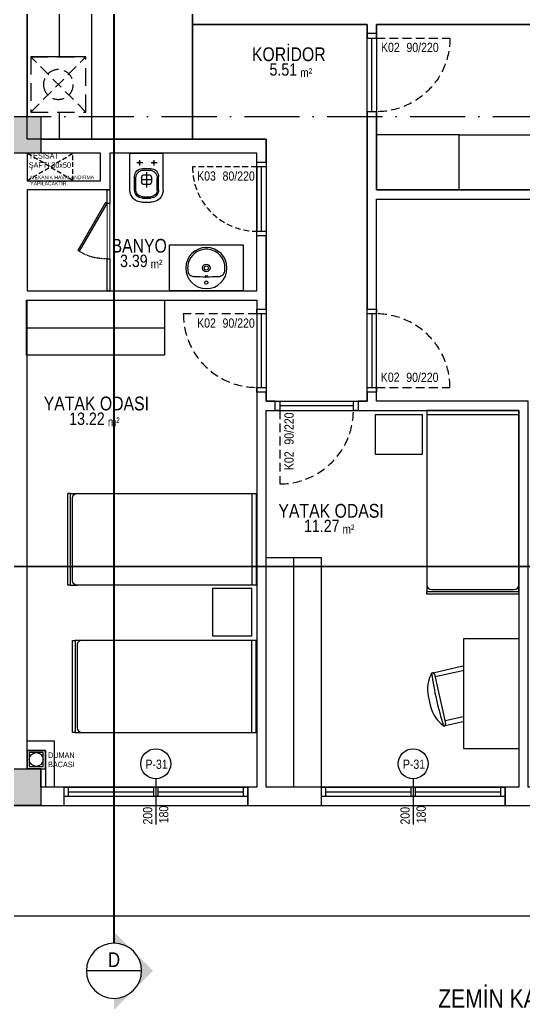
# Model space of a CAD drawing. Header units: millimetres. Extents: x 82776 to 137242, y 11666 to 27998.
# Drawn here: x 97621 to 98170, y 12897 to 13978 of the extents above; entities that cross this region are included whole.
import ezdxf
from ezdxf.enums import TextEntityAlignment as Align

# ---------------------------------------------------------------- set-up
doc = ezdxf.new("R2010")
doc.units = ezdxf.units.MM
for name, pattern in [('( Hidden )', [0.375, 0.25, -0.125]), ('ACAD_ISO10W100', [18, 12, -3, 0, -3]), ('DASHED', [15, 10, -5]), ('GC5102G0200$0$HIDDEN', [9.525, 6.35, -3.175]), ('HIDDEN', [9.525, 6.35, -3.175])]:
    doc.linetypes.add(name, pattern=pattern)
doc.layers.add('0_IFC_Area', color=100, linetype='Continuous', plot=False)
for name, color, linetype in [('0_IFC_Dimension_Exterior_50', 253, 'Continuous'), ('0_IFC_Door_Text', 11, 'Continuous'), ('0_IFC_Elevation_5', 252, 'Continuous'), ('0_IFC_Grid', 14, 'ACAD_ISO10W100'), ('0_IFC_Hatch_Structure', 251, 'Continuous'), ('0_IFC_Notation_Section_50', 10, 'Continuous'), ('0_IFC_Room_Text(No)_50', 12, 'Continuous'), ('0_IFC_Text_Explanation_100', 231, 'Continuous'), ('0_IFC_Text_Explanation_50', 231, 'Continuous'), ('0_IFC_Window_Text', 60, 'Continuous'), ('1_IFC_Concrete_Section', 50, 'Continuous'), ('1_IFC_Door', 83, 'Continuous'), ('2_IFC_Wall', 130, 'Continuous'), ('3_IFC_Window', 136, 'Continuous'), ('5_IFC_Mechanical_Shaft', 132, 'Continuous'), ('6_IFC_Furniture', 35, 'Continuous'), ('6_IFC_Furniture_WC', 64, 'Continuous'), ('6_IFC_Furniture_Wetspace', 64, 'Continuous')]:
    doc.layers.add(name, color=color, linetype=linetype)
doc.styles.add('ARIAL-NARROW', font='ARIALN.TTF')
doc.styles.add('IFC_TEXT', font='ARIALN.TTF')
doc.styles.add('IFC_TEXT_DIM', font='romans.shx', dxfattribs={"width": 0.7})
doc.dimstyles.new('IFC_Dim50', dxfattribs={"dimtxt": 10, "dimasz": 10, "dimexe": 0.00125, "dimexo": 0.000625, "dimgap": 5, "dimtad": 1, "dimdec": 4, "dimrnd": 0.5, "dimzin": 9, "dimtxsty": 'IFC_TEXT_DIM', "dimblk": 'OBLIQUE', "dimcen": -2.5, "dimclrd": 256, "dimclre": 256, "dimclrt": 256, "dimazin": 0, "dimtfac": 1, "dimtdec": 4, "dimtix": 1, "dimtmove": 1, "dimatfit": 3, "dimfxl": 5, "dimfxlon": 1, "dimtfillclr": 256, "dimlwd": -1, "dimlwe": 5, "dimarcsym": 0})

# ---------------------------------------------------------------- blocks, each defined once
blk = doc.blocks.new('E-F_STR')
at = {"layer": '0_IFC_Hatch_Structure', "transparency": 33554687}
h = blk.add_hatch(dxfattribs=at)
h.set_pattern_fill('ANSI33', color=256, angle=90)
h.set_pattern_definition([(135, (-98472.608, -14205.3425), (-4.49012806, -4.49012806), []), (135, (-98472.608, -14200.8524), (-4.49012806, -4.49012806), [3.175, -1.5875])])
h.paths.add_polyline_path([(1770, 0), (1730, 0), (1730, 60), (1770, 60)])
h.paths.add_polyline_path([(915, 40), (915, 0), (855, 0), (855, 40)])
h.paths.add_polyline_path([(0, 0), (40, 0), (40, 60), (0, 60)])
h.paths.add_polyline_path([(0, 690), (40, 690), (40, 750), (0, 750)])
h.paths.add_polyline_path([(0, 1170), (40, 1170), (40, 1230), (0, 1230)])
h.paths.add_polyline_path([(855, 1190), (855, 1230), (915, 1230), (915, 1190)])
h.paths.add_polyline_path([(915, 750), (915, 710), (855, 710), (855, 750)])
h.paths.add_polyline_path([(1770, 690), (1730, 690), (1730, 750), (1770, 750)])
h.paths.add_polyline_path([(1770, 1170), (1730, 1170), (1730, 1230), (1770, 1230)])
at = {"layer": '1_IFC_Concrete_Section'}
for points in [[(915, 750), (915, 710), (855, 710), (855, 750)], [(915, 40), (915, 0), (855, 0), (855, 40)]]:
    blk.add_lwpolyline(points, close=True, dxfattribs=at)
blk = doc.blocks.new('DUMAN BACASI')
at = {"layer": '0_IFC_Elevation_5'}
blk.add_lwpolyline([(-17.5, -2), (-17.5, -17), (-2.5, -17), (-2.5, -2)], close=True, dxfattribs=at)
blk.add_circle((-10, -9.5), 7.5, dxfattribs=at)
at = {"layer": '2_IFC_Wall'}
blk.add_lwpolyline([(-20, -19.5), (0, -19.5), (0, 0.5), (-20, 0.5)], close=True, dxfattribs=at)
blk = doc.blocks.new('E-F_ZK_SAFT')
at = {"layer": '5_IFC_Mechanical_Shaft', "linetype": '( Hidden )', "ltscale": 20, "transparency": 33554687}
blk.add_lwpolyline([(900, -550), (950, -550), (950, -520), (900, -520)], close=True, dxfattribs=at)
for points in [[(900, -550), (950, -520)], [(950, -550), (900, -520)]]:
    blk.add_lwpolyline(points, dxfattribs=at)
at = {"rotation": 179.9999999999864}
blk.add_blockref('DUMAN BACASI', (900, -1189.5), dxfattribs=at)
at = {"layer": '0_IFC_Text_Explanation_50', "insert": (901.9, -520), "char_height": 6, "attachment_point": 1, "rotation": 359.9797, "style": 'IFC_TEXT'}
blk.add_mtext_dynamic_manual_height_columns('\\pxql;TESİSAT \\PŞAFTI 30x50', width=93.331, gutter_width=12.5, heights=[0], dxfattribs=at)
at = {"layer": '0_IFC_Text_Explanation_50', "attachment_point": 1, "style": 'IFC_TEXT'}
for s, width, gutter_width, insert, char_height in [('MEKANİK HAVALANDIRMA\\PYAPILACAKTIR. ', 86.936, 13206.3, (903.5, -544.4), 4), ('\\pxql;DUMAN\\PBACASI', 93.331, 12.5, (922.9, -1172.3), 6)]:
    blk.add_mtext_dynamic_manual_height_columns(s, width=width, gutter_width=gutter_width, heights=[0], dxfattribs=dict(at, insert=insert, char_height=char_height))
blk = doc.blocks.new('*U478')
at = {"layer": '0_IFC_Room_Text(No)_50'}
h = blk.add_hatch(color=256, dxfattribs=at)
h.paths.add_polyline_path([(-1061, 0), (-530, -530, -0.414214), (-530, 530)])
h.paths.add_polyline_path([(-530, 530, -0.198912), (0, 750), (0, 1061)])
h.paths.add_polyline_path([(-530, -530), (0, -1061), (0, -750, -0.198912)])
at = {"layer": '0_IFC_Room_Text(No)_50', "linetype": 'Continuous'}
blk.add_line((-750, 0), (750, 0), dxfattribs=at)
blk.add_circle((0, 0), 750, dxfattribs=at)
at = {"layer": '0_IFC_Room_Text(No)_50', "style": 'IFC_TEXT'}
blk.add_attdef('NO', text='', height=400, dxfattribs=at).set_placement((0, 100), align=Align.CENTER)
for p in [(0, -100), (0, -374)]:
    blk.add_attdef('SHEET', text='', height=200, dxfattribs=at).set_placement(p, align=Align.TOP_CENTER)
blk = doc.blocks.new('E-F_KESIT YERLERI')
at = {"layer": '0_IFC_Notation_Section_50', "linetype": 'DASHED', "ltscale": 3, "const_width": 2}
for points in [[(-121.7, -189.3), (-121.7, 1340.7)], [(-1266.4, 220.7), (803.6, 220.7)]]:
    blk.add_lwpolyline(points, dxfattribs=at)
ref = blk.add_blockref('*U478', (-121.7, -219.3), dxfattribs=dict(xscale=-0.0400000000259542, yscale=0.0400000000259542, zscale=0.0400000000259542))
ref.add_attrib('NO', 'D', dxfattribs={"layer": '0_IFC_Room_Text(No)_50', "height": 16, "style": 'IFC_TEXT'}).set_placement((-121.7, -215.3), align=Align.CENTER)
blk = doc.blocks.new('*U367')
blk.add_wipeout([(0, 100.1), (0, -9.9), (90, -9.9), (90, 100.1)]).dxf.layer = '6_IFC_Furniture_WC'
at = {"layer": '6_IFC_Furniture_WC', "color": 252, "lineweight": 0, "true_color": 0x939598}
blk.add_lwpolyline([(90, -9.9), (0, -9.9), (0, 100.1), (90, 100.1)], close=True, dxfattribs=at)
at = {"layer": '6_IFC_Furniture_WC'}
for points in [[(90, 65), (90, 100.1), (87, 100.1), (87, 65)], [(85.3, 4), (55.3, 56), (57, 57), (87, 5)], [(90, -9.9), (90, 5), (87, 5), (87, -9.9)]]:
    blk.add_lwpolyline(points, close=True, dxfattribs=at)
at = {"layer": '6_IFC_Furniture_WC', "color": 252, "lineweight": 0, "true_color": 0x939598}
blk.add_lwpolyline([(87, 65), (87, 5)], dxfattribs=at)
at = {"layer": '6_IFC_Furniture_WC', "linetype": '( Hidden )', "ltscale": 5}
blk.add_arc((84.6, 14), 51.1, 87.3085, 122.6915, dxfattribs=at)
blk = doc.blocks.new('*U1504')
at = {"layer": '0_IFC_Hatch_Structure'}
blk.add_lwpolyline([(0, 0), (-90, 0)], dxfattribs=at)
at = {"layer": '1_IFC_Door', "linetype": 'GC5102G0200$0$HIDDEN', "ltscale": 1.5}
blk.add_lwpolyline([(-5, 0), (-5, 80)], dxfattribs=at)
at = {"layer": '1_IFC_Door'}
for points in [[(-85, 0), (-85, -10), (-90, -10), (-90, 0), (-85, 0)], [(-85, -5), (-5, -5), (-5, 0), (-85, 0)]]:
    blk.add_lwpolyline(points, dxfattribs=at)
blk.add_lwpolyline([(-5, -10), (-5, 0), (0, 0), (0, -10)], close=True, dxfattribs=at)
at = {"layer": '1_IFC_Door', "linetype": 'GC5102G0200$0$HIDDEN', "ltscale": 1.5}
blk.add_arc((-5, 0), 80, 90, 180, dxfattribs=at)
blk = doc.blocks.new('*U377')
blk.add_wipeout([(60, 0), (0, 0), (0, 330), (60, 330), (60, 60), (60, 60)]).dxf.layer = '6_IFC_Furniture_Wetspace'
at = {"layer": '6_IFC_Furniture_Wetspace', "transparency": 33554687}
blk.add_lwpolyline([(60, 60), (60, 60), (60, 0), (0, 0), (0, 330), (60, 330)], close=True, dxfattribs=at)
blk = doc.blocks.new('*U368')
blk.add_wipeout([(0, 5), (245, 5), (245, -65), (0, -65)]).dxf.layer = '6_IFC_Furniture'
at = {"layer": '6_IFC_Furniture', "transparency": 33554687}
blk.add_lwpolyline([(245, 5), (245, -65), (0, -65), (0, 5)], close=True, dxfattribs=at)
blk.add_lwpolyline([(0, -30), (245, -30)], dxfattribs=at)
blk = doc.blocks.new('*U369')
blk.add_wipeout([(0, 0), (250, 0), (250, -60), (0, -60)]).dxf.layer = '6_IFC_Furniture'
at = {"layer": '6_IFC_Furniture', "transparency": 33554687}
blk.add_lwpolyline([(250, 0), (250, -60), (0, -60), (0, 0)], close=True, dxfattribs=at)
blk.add_lwpolyline([(0, -30), (250, -30)], dxfattribs=at)
blk = doc.blocks.new('*U109')
blk.add_wipeout([(-55, -47.5), (-55, -5), (-106.5, -5), (-106.5, -47.5)]).dxf.layer = '6_IFC_Furniture'
blk.add_wipeout([(-50, 0), (50, 0), (50, -200), (-50, -200), (-50, -45), (-50, -5)]).dxf.layer = '6_IFC_Furniture'
at = {"layer": '6_IFC_Furniture'}
for p, q in [((50, -5), (-50, -5)), ((-45, -195), (45, -195))]:
    blk.add_line(p, q, dxfattribs=at)
blk.add_lwpolyline([(50, -197), (50, -190), (50, 0), (-50, 0), (-50, -190), (-50, -197)], dxfattribs=at)
for points in [[(-55, -47.5), (-55, -5), (-106.5, -5), (-106.5, -47.5)], [(-50, -197), (50, -197), (50, -200), (-50, -200)]]:
    blk.add_lwpolyline(points, close=True, dxfattribs=at)
for centre, start, end in [((-45, -190), 180, 270), ((45, -190), 270, 0)]:
    blk.add_arc(centre, 5, start, end, dxfattribs=at)
blk = doc.blocks.new('IFC_CAMASIR MAKINESI')
blk.add_wipeout([(30, 30), (30, -30), (-30, -30), (-30, 30)]).dxf.layer = '6_IFC_Furniture_Wetspace'
at = {"layer": '6_IFC_Furniture_WC', "linetype": 'HIDDEN', "ltscale": 3}
for p, q in [((-30, -30), (-30, 30)), ((-30, 30), (30, 30)), ((30, 30), (30, -30)), ((-30, -30), (30, -30))]:
    blk.add_line(p, q, dxfattribs=at)
at = {"layer": '6_IFC_Furniture_WC', "linetype": 'HIDDEN', "ltscale": 2}
for p, q in [((-30, 30), (30, -30)), ((30, 30), (-30, -30))]:
    blk.add_line(p, q, dxfattribs=at)
at = {"layer": '6_IFC_Furniture_WC'}
blk.add_line((30, -30), (-30, -30), dxfattribs=at)
at = {"layer": '6_IFC_Furniture_WC', "linetype": 'HIDDEN', "ltscale": 2}
blk.add_circle((0, 0), 16.2, dxfattribs=at)
blk = doc.blocks.new('IFC_KLOZET')
blk.add_wipeout([(-18, 0), (18, 0), (18, -40.4), (18, -40.4), (18, -41.3), (17.9, -41.8), (17.6, -43.5), (16.5, -46.3), (15.2, -48.4), (14.5, -49.2), (14.2, -49.5), (12.9, -50.6), (12.2, -51.2), (11.5, -51.6), (10, -52.3), (8.7, -52.8), (7.6, -53.1), (6.8, -53.2), (6.2, -53.3), (5.3, -53.3), (-5, -53.4), (-6.5, -53.3), (-7.8, -53), (-9.5, -52.5), (-10, -52.3), (-11, -51.9), (-12, -51.3), (-13.4, -50.2), (-13.7, -50), (-14.2, -49.5), (-15.1, -48.5), (-16, -47.2), (-17, -45), (-17.5, -43.7), (-17.8, -42.5), (-17.9, -41.3), (-18, -40.4)]).dxf.layer = '6_IFC_Furniture_WC'
at = {"layer": '6_IFC_Furniture_WC'}
for p, q in [((-18, -40.4), (-18, 0)), ((18, -40.4), (18, 0)), ((-5, -10.4), (-11.4, -10.4)), ((-7.8, -7.8), (-7.8, -13.5)), ((10.5, -10.4), (4.1, -10.4)), ((7.8, -7.8), (7.8, -13.5)), ((4.5, -16.9), (-4.5, -16.9)), ((3.3, -18.5), (-3.3, -18.5)), ((0, -20.9), (0, -37.3)), ((-13, -40.4), (-13, -25.4)), ((-11.6, -40.4), (-11.6, -26.8)), ((5.5, -28.9), (-6.1, -28.9)), ((-5.4, -26.5), (-5.4, -31.3)), ((2.4, -23.5), (-2.4, -23.5)), ((5.4, -26.5), (5.4, -31.3)), ((11.6, -40.4), (11.6, -26.8)), ((13, -40.4), (13, -25.4)), ((-2.4, -34.3), (2.4, -34.3)), ((5, -53.4), (-5, -53.4)), ((4.5, -47.5), (-4.5, -47.5)), ((4.5, -48.9), (-4.5, -48.9))]:
    blk.add_line(p, q, dxfattribs=at)
blk.add_lwpolyline([(18, 0), (-18, 0)], dxfattribs=at)
for centre in [(-7.8, -10.4), (7.8, -10.4)]:
    blk.add_circle(centre, 0.75, dxfattribs=at)
for centre, radius, start, end in [((-7.8, -10.4), 0.75, 90, 270), ((-7.8, -10.4), 0.75, 270, 90), ((7.8, -10.4), 0.75, 90, 270), ((7.8, -10.4), 0.75, 270, 90), ((-4.5, -25.4), 8.5, 90, 180), ((-3.3, -26.8), 8.3, 90, 180), ((3.3, -26.8), 8.3, 0, 90), ((4.5, -25.4), 8.5, 0, 90), ((-2.4, -26.5), 3, 90, 180), ((-2.4, -31.3), 3, 180, 270), ((2.4, -26.5), 3, 0, 90), ((2.4, -31.3), 3, 270, 0), ((-5, -40.4), 13, 180, 270), ((-4.5, -40.4), 8.5, 180, 270), ((-4.5, -40.4), 7.1, 180, 270), ((4.5, -40.4), 8.5, 270, 0), ((4.5, -40.4), 7.1, 270, 0), ((5, -40.4), 13, 270, 0)]:
    blk.add_arc(centre, radius, start, end, dxfattribs=at)
blk = doc.blocks.new('*U152')
at = {"layer": '1_IFC_Door'}
for points in [[(0, 75), (-10, 75), (-10, 80), (0, 80), (0, 75)], [(-5, 75), (-5, 5), (0, 5), (0, 75)]]:
    blk.add_lwpolyline(points, dxfattribs=at)
blk.add_lwpolyline([(-10, 5), (0, 5), (0, 0), (-10, 0)], close=True, dxfattribs=at)
at = {"layer": '1_IFC_Door', "linetype": 'GC5102G0200$0$HIDDEN'}
blk.add_lwpolyline([(0, 5), (70, 5)], dxfattribs=at)
blk.add_arc((0, 5), 70, 0, 90, dxfattribs=at)
blk = doc.blocks.new('IFC_BED_2')
blk.add_wipeout([(-50, 0), (50, 0), (50, -205), (-50, -205), (-50, -45), (-50, -5)]).dxf.layer = '6_IFC_Furniture'
at = {"layer": '6_IFC_Furniture'}
for p, q in [((-50, 0), (-50, -195)), ((50, 0), (-50, 0)), ((50, -195), (50, 0)), ((50, -5), (-50, -5)), ((-50, -202), (-50, -195)), ((-50, -202), (50, -202)), ((-50, -202), (-50, -205)), ((-50, -205), (50, -205)), ((-45, -200), (45, -200)), ((50, -202), (50, -195)), ((50, -202), (50, -205))]:
    blk.add_line(p, q, dxfattribs=at)
for centre, start, end in [((-45, -195), 180, 270), ((45, -195), 270, 0)]:
    blk.add_arc(centre, 5, start, end, dxfattribs=at)
blk = doc.blocks.new('*U112')
blk.add_wipeout([(0, 0), (150, 0), (150, -60), (0, -60)]).dxf.layer = '6_IFC_Furniture'
at = {"layer": '6_IFC_Furniture', "transparency": 33554687}
blk.add_lwpolyline([(150, 0), (150, -60), (0, -60), (0, 0)], close=True, dxfattribs=at)
blk.add_lwpolyline([(0, -30), (150, -30)], dxfattribs=at)
blk = doc.blocks.new('*U351')
blk.add_wipeout([(-40, 0), (-40, -50), (40, -50), (40, 0)]).dxf.layer = '6_IFC_Furniture_WC'
at = {"layer": '6_IFC_Furniture_WC'}
blk.add_lwpolyline([(-40, 0), (40, 0), (40, -50), (-40, -50)], close=True, dxfattribs=at)
blk.add_wipeout([(22.4, -24.9), (21.9, -29.3), (20.6, -33.5), (18.6, -37.4), (15.8, -40.8), (12.4, -43.6), (8.5, -45.6), (4.3, -46.9), (-0.1, -47.4), (-4.4, -46.9), (-8.6, -45.7), (-12.5, -43.6), (-15.9, -40.8), (-18.7, -37.4), (-20.8, -33.5), (-22, -29.3), (-22.5, -24.9), (-22, -20.6), (-20.8, -16.4), (-18.7, -12.5), (-15.9, -9.1), (-12.5, -6.3), (-8.6, -4.2), (-4.4, -3), (-0.1, -2.5), (4.3, -3), (8.5, -4.2), (12.4, -6.3), (15.8, -9.1), (18.6, -12.5), (20.6, -16.4), (21.9, -20.6)])
at = {"layer": '6_IFC_Furniture_WC', "transparency": 33554687}
for centre, radius in [((0, -9.1), 1.75), ((0, -25), 4.09), ((0, -25), 2.25)]:
    blk.add_circle(centre, radius, dxfattribs=at)
for centre, radius, start, end in [((-0.1, -24.9), 22.4, 270.1581, 269.7844), ((0, -25), 20.3, 169.739, 180.2052), ((-11.4, -22.6), 8.67, 154.5114, 172.0909), ((-14.2, -21.7), 5.74, 118.7614, 150.625), ((-13.5, -23.1), 7.33, 90.3663, 118.8117), ((2, -572.4), 556.9, 90.2048, 91.5951), ((-2, -572.4), 556.9, 88.4049, 89.7952), ((13.5, -23.1), 7.33, 61.1883, 89.6337), ((14.2, -21.7), 5.74, 29.375, 61.2386), ((11.4, -22.6), 8.67, 7.9091, 25.4886), ((0, -25), 20.3, 359.7948, 10.261), ((0.1, -25), 20.4, 180.1324, 197.4867), ((-0.1, -25.1), 20.2, 197.4163, 229.8264), ((0.1, -25.1), 20.2, 310.1736, 342.5837), ((-0.1, -25), 20.4, 342.5133, 359.8676), ((0, -25), 20.3, 229.7464, 252.6938), ((0, -25), 20.3, 287.3062, 310.2536), ((0, -25.1), 20.3, 252.6529, 269.9724), ((0, -25.1), 20.3, 270.0276, 287.3471)]:
    blk.add_arc(centre, radius, start, end, dxfattribs=at)
blk.add_ellipse((0, -16.4), major_axis=(-1.19, 0), ratio=0.133501, dxfattribs=at)
blk = doc.blocks.new('*U357')
blk.add_wipeout([(0, 0), (0, -60), (90, -60), (90, 0)]).dxf.layer = '6_IFC_Furniture_WC'
at = {"layer": '6_IFC_Furniture_WC'}
blk.add_lwpolyline([(0, 0), (90, 0), (90, -60), (0, -60)], close=True, dxfattribs=at)
blk = doc.blocks.new('IFC_SAND2')
blk.add_wipeout([(-19, 0), (19, 0), (22.5, -0.8), (22.5, -0.8), (24.7, -2.4), (25.4, -3.2), (26.2, -4.4), (26.2, -4.4), (26.8, -6.1), (26.9, -6.9), (27, -8.1), (27, -9.3), (28.1, -9.3), (28.5, -9.4), (29.2, -9.8), (29.2, -9.8), (29.2, -9.8), (29.5, -10.3), (29.6, -10.9), (29.5, -44.2), (29.5, -44.2), (29.6, -44.4), (29.6, -44.4), (29.7, -44.7), (29.8, -44.9), (29.8, -45), (29.8, -45.3), (29.8, -45.3), (29.6, -45.6), (29.5, -45.8), (29.4, -45.9), (26.9, -47.9), (26.1, -48.4), (23.8, -49.8), (21.1, -51.3), (19.4, -52.1), (17.3, -52.9), (15.2, -53.5), (13.5, -54), (10.2, -54.6), (7.9, -54.8), (5.1, -55), (2.5, -54.9), (0, -54.9), (0, -54.9), (-2.9, -54.9), (-4.2, -54.9), (-6, -54.9), (-7.5, -54.8), (-9.3, -54.7), (-12.2, -54.2), (-14.6, -53.6), (-16.4, -53.1), (-18.5, -52.3), (-21.6, -50.9), (-22.5, -50.5), (-27.2, -47.5), (-29.4, -45.7), (-29.7, -44.3), (-29.5, -44), (-29.4, -10.7), (-29.4, -10.7), (-29.3, -10.2), (-29.3, -10.2), (-28.9, -9.6), (-28.9, -9.6), (-28.5, -9.3), (-28.5, -9.3), (-27.8, -9.1), (-27, -9.1), (-27, -8.7), (-27, -8.7), (-27, -8.1), (-27, -7.1), (-26.9, -6.7), (-26.7, -5.9), (-26.5, -5.2), (-26.1, -4.4), (-25.8, -3.8), (-25.5, -3.4), (-25, -2.7), (-24.3, -2), (-23.6, -1.5), (-22.9, -1.1), (-22.7, -0.9), (-21.3, -0.3), (-19.8, 0)]).dxf.layer = '6_IFC_Furniture'
at = {"layer": '6_IFC_Furniture'}
for p, q in [((-27, -9.3), (-27, -8.1)), ((-19, 0), (19, 0)), ((27, -9.3), (27, -8.1)), ((-27.5, -42.9), (27.5, -43.1)), ((-29.4, -45.7), (-29.7, -44.3)), ((-6, -54.9), (5.9, -55))]:
    blk.add_line(p, q, dxfattribs=at)
for points in [[(-29.5, -44), (-29.4, -10.7, -0.414214), (-27.8, -9.1), (-26, -9.1, -0.414214), (-24.4, -10.7), (-24.5, -42.9)], [(29.5, -44.2), (29.6, -10.9, 0.414214), (28.1, -9.3), (26.2, -9.3, 0.414214), (24.6, -10.9), (24.5, -43.1)]]:
    blk.add_lwpolyline(points, format="xyb", dxfattribs=at)
for centre, radius, start, end in [((-19, -8.1), 8.07, 90.1985, 180.1985), ((19, -8.1), 8.07, 359.8015, 89.8015), ((-27.5, -45.3), 2.39, 89.8015, 157.1315), ((27.5, -45.5), 2.39, 22.4715, 89.8015), ((1.1, 277.2), 324.3, 264.6038, 274.9992), ((-4.7, -17.2), 37.7, 229.0749, 268.0364), ((4.9, -17.2), 37.7, 271.5666, 310.528), ((28.6, -45), 1.2, 310.528, 22.4715)]:
    blk.add_arc(centre, radius, start, end, dxfattribs=at)
blk = doc.blocks.new('IFC_DESK')
blk.add_wipeout([(0, 0), (120, 0), (120, -60), (0, -60)]).dxf.layer = '6_IFC_Furniture'
at = {"layer": '6_IFC_Furniture', "transparency": 33554687}
blk.add_lwpolyline([(0, -60), (0, 0), (120, 0), (120, -60), (0, -60)], dxfattribs=at)
blk = doc.blocks.new('D ZK D2')
at = {"layer": '2_IFC_Wall'}
for points in [[(-690, 870), (-690, 850), (-500, 850), (-500, 840)], [(-500, 750), (-500, 540)], [(-610, 540), (-610, 620)], [(-870, 40), (-870, 60), (-850, 60), (-850, 20), (-855, 20)]]:
    blk.add_lwpolyline(points, dxfattribs=at)
blk.add_lwpolyline([(-870, 680), (-790, 680), (-790, 710), (-870, 710)], close=True, dxfattribs=at)
for name, p, rotation in [('*U368', (-805, 970), 270), ('*U377', (-70, 670), 89.99985886079924), ('*U351', (-675, 560), 180), ('*U112', (-870.5, 550), 359.9999999994474), ('*U369', (-550, 270), 270), ('*U109', (-620.6, 129.6), 270)]:
    blk.add_blockref(name, p, dxfattribs=dict(rotation=rotation))
at = {"transparency": 33554687, "xscale": -1, "rotation": 270}
blk.add_blockref('*U1504', (-490, 840), dxfattribs=at)
at = {"xscale": -1}
blk.add_blockref('IFC_KLOZET', (-740, 710), dxfattribs=at)
at = {"transparency": 33554687}
for name, p, rotation in [('*U152', (-620, 700), 180), ('*U1504', (-620, 540), 90), ('*U1504', (-490, 450), 270), ('*U1504', (-600, 430), 180.0000000005526)]:
    blk.add_blockref(name, p, dxfattribs=dict(at, rotation=rotation))
at = {"xscale": -1, "rotation": 180}
blk.add_blockref('*U367', (-870, 660.1), dxfattribs=at)
blk.add_blockref('*U109', (-385, 430))
at = {"layer": '2_IFC_Wall'}
for points in [[(-620, 700), (-620, 710), (-780, 710), (-780, 670), (-870, 670), (-870, 560), (-620, 560), (-620, 620)], [(-490, 540), (-490, 660), (-215, 660), (-215, 430), (-110, 430)], [(-500, 450), (-500, 440), (-510, 440), (-510, 430), (-335, 430), (-335, 20), (-610, 20), (-610, 430), (-600, 430), (-600, 440), (-610, 440), (-610, 450)], [(-30, 430), (-20, 430), (-20, 20), (-325, 20), (-325, 440), (-490, 440), (-490, 450)]]:
    blk.add_lwpolyline(points, dxfattribs=at)
at = {"xscale": -1}
for name, p, rotation in [('IFC_CAMASIR MAKINESI', (-835.9, 784.7), 179.9999999994473), ('IFC_BED_2', (-620.6, 289.6), 270)]:
    blk.add_blockref(name, p, dxfattribs=dict(at, rotation=rotation))
blk.add_blockref('*U357', (-400, 730), dxfattribs=at)
at = {"layer": '2_IFC_Wall'}
for points in [[(-855, 0), (0, 0), (0, 1230), (-728.5, 1230)], [(-610, 700), (-610, 725), (-870, 725), (-870, 1190)], [(-490, 840), (-490, 850), (-20, 850), (-20, 750), (-40, 750), (-40, 730), (-70, 730), (-70, 670), (-490, 670), (-490, 750)], [(-620, 450), (-620, 20), (-840, 20), (-840, 70), (-870, 70), (-870, 550), (-620, 550), (-620, 540)]]:
    blk.add_lwpolyline(points, dxfattribs=at)
at = {"rotation": 282.9208423197942}
blk.add_blockref('IFC_SAND2', (-378.8, 125.6), dxfattribs=at)
at = {"rotation": 90}
blk.add_blockref('IFC_DESK', (-395, 61.6), dxfattribs=at)
blk = doc.blocks.new('0_IFC_DOOR_TAG_50')
at = {"layer": '0_IFC_Door_Text', "style": 'IFC_TEXT'}
for tag, p in [('DOOR_TYPE', (0, 0)), ('DOOR_SIZE', (27.7, 0))]:
    blk.add_attdef(tag, p, '', height=10, dxfattribs=at)
blk = doc.blocks.new('D_ZK_KAPI POZU')
at = {"transparency": 33554687}
ref = blk.add_blockref('0_IFC_DOOR_TAG_50', (1285, 830), dxfattribs=dict(at, xscale=-1, rotation=180))
ref.add_attrib('DOOR_TYPE', 'K02', (1285, 820.1), dxfattribs={"layer": '0_IFC_Door_Text', "height": 10, "style": 'IFC_TEXT'})
ref.add_attrib('DOOR_SIZE', '90/220', (1312.7, 820), dxfattribs={"layer": '0_IFC_Door_Text', "height": 10, "style": 'IFC_TEXT'})
ref = blk.add_blockref('0_IFC_DOOR_TAG_50', (1085, 690), dxfattribs=dict(at, xscale=-1, rotation=180))
ref.add_attrib('DOOR_TYPE', 'K03', (1085, 680.1), dxfattribs={"layer": '0_IFC_Door_Text', "height": 10, "style": 'IFC_TEXT'})
ref.add_attrib('DOOR_SIZE', '80/220', (1112.7, 680), dxfattribs={"layer": '0_IFC_Door_Text', "height": 10, "style": 'IFC_TEXT'})
ref = blk.add_blockref('0_IFC_DOOR_TAG_50', (1085, 530), dxfattribs=dict(at, xscale=-1, rotation=180))
ref.add_attrib('DOOR_TYPE', 'K02', (1085, 520.1), dxfattribs={"layer": '0_IFC_Door_Text', "height": 10, "style": 'IFC_TEXT'})
ref.add_attrib('DOOR_SIZE', '90/220', (1112.7, 520), dxfattribs={"layer": '0_IFC_Door_Text', "height": 10, "style": 'IFC_TEXT'})
ref = blk.add_blockref('0_IFC_DOOR_TAG_50', (1284.8, 471), dxfattribs=dict(at, xscale=-1, rotation=180))
ref.add_attrib('DOOR_TYPE', 'K02', (1284.8, 461.1), dxfattribs={"layer": '0_IFC_Door_Text', "height": 10, "style": 'IFC_TEXT'})
ref.add_attrib('DOOR_SIZE', '90/220', (1312.5, 461), dxfattribs={"layer": '0_IFC_Door_Text', "height": 10, "style": 'IFC_TEXT'})
ref = blk.add_blockref('0_IFC_DOOR_TAG_50', (1180, 365), dxfattribs=dict(at, xscale=-1, rotation=270))
ref.add_attrib('DOOR_TYPE', 'K02', (1189.9, 365), dxfattribs={"layer": '0_IFC_Door_Text', "height": 10, "rotation": 90, "style": 'IFC_TEXT'})
ref.add_attrib('DOOR_SIZE', '90/220', (1190, 392.7), dxfattribs={"layer": '0_IFC_Door_Text', "height": 10, "rotation": 90, "style": 'IFC_TEXT'})
blk = doc.blocks.new('_Oblique')
at = {"color": 0, "linetype": 'ByBlock', "lineweight": -2}
blk.add_line((-0.5, -0.5), (0.5, 0.5), dxfattribs=at)
blk = doc.blocks.new('*D1858')
at = {"layer": '0_IFC_Dimension_Exterior_50', "lineweight": 5, "transparency": 16777216}
for p, q in [((0, -125), (0, -120)), ((1770, -125), (1770, -120))]:
    blk.add_line(p, q, dxfattribs=at)
at = {"layer": '0_IFC_Dimension_Exterior_50', "transparency": 16777216}
blk.add_line((0, -120), (1770, -120), dxfattribs=at)
at = {"layer": 'Defpoints', "color": 0, "transparency": 16777216}
for p in [(1770, -120), (0, -145), (1770, -145)]:
    blk.add_point(p, dxfattribs=at)
at = {"layer": '0_IFC_Dimension_Exterior_50', "transparency": 16777216, "xscale": 10, "yscale": 10, "zscale": 10, "rotation": 180}
blk.add_blockref('_Oblique', (0, -120), dxfattribs=at)
at = {"layer": '0_IFC_Dimension_Exterior_50', "transparency": 16777216, "xscale": 10, "yscale": 10, "zscale": 10}
blk.add_blockref('_Oblique', (1770, -120), dxfattribs=at)
at = {"layer": '0_IFC_Dimension_Exterior_50', "transparency": 16777216, "insert": (855, -100), "char_height": 10, "attachment_point": 5, "style": 'IFC_TEXT_DIM'}
blk.add_mtext('1770', dxfattribs=at)
blk = doc.blocks.new('0_IFC_ROOM_TEXT_50')
at = {"layer": '0_IFC_Room_Text(No)_50', "insert": (13.2, -40), "char_height": 9.62, "attachment_point": 1, "style": 'IFC_TEXT'}
blk.add_mtext_dynamic_manual_height_columns('m²', width=16.695, gutter_width=6.88, heights=[0], dxfattribs=at)
at = {"layer": '0_IFC_Room_Text(No)_50', "style": 'IFC_TEXT'}
blk.add_attdef('ROOM_NUMBER', text='', height=7.7, dxfattribs=at).set_placement((0.7, -10.7), align=Align.CENTER)
blk.add_attdef('ROOM_NAME', text='', height=13.5, dxfattribs=at).set_placement((0.7, -24.8), align=Align.MIDDLE_CENTER)
blk.add_attdef('AREA', text='', height=13.5, dxfattribs=at).set_placement((9.8, -49.7), align=Align.RIGHT)
at = {"layer": '0_IFC_Text_Explanation_50', "style": 'IFC_TEXT', "flags": 1}
for tag, p in [('DÖŞEME:', (-41.1, -64.4)), ('DUVAR:', (-41.1, -75.5)), ('TAVAN:', (-41.1, -86.7))]:
    blk.add_attdef(tag, p, '', height=7.7, dxfattribs=at)
blk = doc.blocks.new('D_ZK_ALAN')
at = {"layer": '0_IFC_Area'}
for points in [[(220, 1190), (55, 1190), (55, 1170), (40, 1170), (40, 730), (55, 730), (55, 705), (220, 705)], [(220, 705), (300, 705), (300, 420), (410, 420), (410, 830), (220, 830)], [(890, 830), (420, 830), (420, 650), (840, 650), (840, 710), (870, 710), (870, 730), (890, 730)], [(40, 540), (290, 540), (290, 690), (130, 690), (130, 650), (40, 650)], [(870, 40), (870, 0), (585, 0), (585, 420), (420, 420), (420, 640), (695, 640), (695, 410), (890, 410), (890, 40)], [(290, 0), (55, 0), (55, 20), (40, 20), (40, 530), (290, 530)], [(575, 0), (300, 0), (300, 410), (575, 410)]]:
    blk.add_lwpolyline(points, close=True, dxfattribs=at)
ref = blk.add_blockref('0_IFC_ROOM_TEXT_50', (324, 822.4))
ref.add_attrib('ROOM_NAME', 'KORİDOR', dxfattribs={"layer": '0_IFC_Room_Text(No)_50', "height": 15, "style": 'IFC_TEXT'}).set_placement((324.7, 797.6), align=Align.MIDDLE_CENTER)
ref.add_attrib('AREA', '5.51', dxfattribs={"layer": '0_IFC_Room_Text(No)_50', "height": 13.47, "style": 'IFC_TEXT'}).set_placement((333.8, 774.3), align=Align.RIGHT)
ref = blk.add_blockref('0_IFC_ROOM_TEXT_50', (161.3, 614.1))
ref.add_attrib('ROOM_NAME', 'BANYO', dxfattribs={"layer": '0_IFC_Room_Text(No)_50', "height": 15, "style": 'IFC_TEXT'}).set_placement((162, 589.2), align=Align.MIDDLE_CENTER)
ref.add_attrib('AREA', '3.39', dxfattribs={"layer": '0_IFC_Room_Text(No)_50', "height": 13.47, "style": 'IFC_TEXT'}).set_placement((171.2, 566), align=Align.RIGHT)
ref = blk.add_blockref('0_IFC_ROOM_TEXT_50', (114.7, 442.3))
ref.add_attrib('ROOM_NAME', 'YATAK ODASI', dxfattribs={"layer": '0_IFC_Room_Text(No)_50', "height": 15, "style": 'IFC_TEXT'}).set_placement((115.4, 417.5), align=Align.MIDDLE_CENTER)
ref.add_attrib('AREA', '13.22', dxfattribs={"layer": '0_IFC_Room_Text(No)_50', "height": 13.47, "style": 'IFC_TEXT'}).set_placement((124.5, 394.2), align=Align.RIGHT)
ref = blk.add_blockref('0_IFC_ROOM_TEXT_50', (370, 325.6))
ref.add_attrib('ROOM_NAME', 'YATAK ODASI', dxfattribs={"layer": '0_IFC_Room_Text(No)_50', "height": 15, "style": 'IFC_TEXT'}).set_placement((370.7, 300.7), align=Align.MIDDLE_CENTER)
ref.add_attrib('AREA', '11.27', dxfattribs={"layer": '0_IFC_Room_Text(No)_50', "height": 13.47, "style": 'IFC_TEXT'}).set_placement((379.9, 277.5), align=Align.RIGHT)
blk = doc.blocks.new('*U1527')
at = {"layer": '0_IFC_Window_Text'}
blk.add_circle((100, 40.4), 16.3, dxfattribs=at)
at = {"layer": '0_IFC_Window_Text', "style": 'ARIAL-NARROW'}
blk.add_attdef('TİP', (88.8, 34.9), '', height=10, dxfattribs=at)
blk.add_wipeout([(0, 15), (200, 15), (200, -5), (0, -5)]).dxf.layer = '3_IFC_Window'
at = {"layer": '0_IFC_Elevation_5'}
blk.add_lwpolyline([(0, 5), (0, -5), (200, -5), (200, 5)], dxfattribs=at)
at = {"layer": '2_IFC_Wall'}
for points in [[(0, 15), (0, -5)], [(200, 15), (200, -5)]]:
    blk.add_lwpolyline(points, dxfattribs=at)
at = {"layer": '3_IFC_Window'}
for points in [[(0, 5), (5, 5), (5, 15), (0, 15)], [(195, 5), (200, 5), (200, 15), (195, 15)]]:
    blk.add_lwpolyline(points, close=True, dxfattribs=at)
for points in [[(0, 15), (200, 15)], [(5, 10), (195, 10)], [(5, 5), (195, 5)]]:
    blk.add_lwpolyline(points, dxfattribs=at)
at = {"layer": '0_IFC_Window_Text', "insert": (86.2, -25.7), "char_height": 10, "attachment_point": 1, "rotation": 90, "style": 'ARIAL-NARROW'}
blk.add_mtext_dynamic_manual_height_columns('200', width=65.154, gutter_width=50, heights=[0], dxfattribs=at)
blk.add_wipeout([(97.5, 15), (102.5, 15), (102.5, 5), (97.5, 5)]).dxf.layer = '3_IFC_Window'
at = {"layer": '0_IFC_Window_Text'}
blk.add_lwpolyline([(100, 24.1), (100, -25.7)], dxfattribs=at)
at = {"layer": '3_IFC_Window'}
blk.add_lwpolyline([(97.5, 5), (102.5, 5), (102.5, 15), (97.5, 15)], close=True, dxfattribs=at)
at = {"layer": '0_IFC_Window_Text', "style": 'ARIAL-NARROW'}
blk.add_attdef('YUKSEKLIK', (113.7, -24.4), '', height=10, rotation=90, dxfattribs=at)
blk = doc.blocks.new('*U1528')
at = {"layer": '0_IFC_Window_Text'}
blk.add_circle((100, 40.4), 16.3, dxfattribs=at)
at = {"layer": '0_IFC_Window_Text', "style": 'ARIAL-NARROW'}
blk.add_attdef('TİP', (88.8, 34.9), '', height=10, dxfattribs=at)
blk.add_wipeout([(0, 15), (200, 15), (200, -5), (0, -5)]).dxf.layer = '3_IFC_Window'
at = {"layer": '0_IFC_Elevation_5'}
blk.add_lwpolyline([(0, 5), (0, -5), (200, -5), (200, 5)], dxfattribs=at)
at = {"layer": '2_IFC_Wall'}
for points in [[(0, 15), (0, -5)], [(200, 15), (200, -5)]]:
    blk.add_lwpolyline(points, dxfattribs=at)
at = {"layer": '3_IFC_Window'}
for points in [[(0, 5), (5, 5), (5, 15), (0, 15)], [(195, 5), (200, 5), (200, 15), (195, 15)]]:
    blk.add_lwpolyline(points, close=True, dxfattribs=at)
for points in [[(0, 15), (200, 15)], [(5, 10), (195, 10)], [(5, 5), (195, 5)]]:
    blk.add_lwpolyline(points, dxfattribs=at)
at = {"layer": '0_IFC_Window_Text', "insert": (86.2, -25.7), "char_height": 10, "attachment_point": 1, "rotation": 90, "style": 'ARIAL-NARROW'}
blk.add_mtext_dynamic_manual_height_columns('200', width=65.154, gutter_width=50, heights=[0], dxfattribs=at)
blk.add_wipeout([(97.5, 15), (102.5, 15), (102.5, 5), (97.5, 5)]).dxf.layer = '3_IFC_Window'
at = {"layer": '0_IFC_Window_Text'}
blk.add_lwpolyline([(100, 24.1), (100, -25.7)], dxfattribs=at)
at = {"layer": '3_IFC_Window'}
blk.add_lwpolyline([(97.5, 5), (102.5, 5), (102.5, 15), (97.5, 15)], close=True, dxfattribs=at)
at = {"layer": '0_IFC_Window_Text', "style": 'ARIAL-NARROW'}
blk.add_attdef('YUKSEKLIK', (113.7, -24.4), '', height=10, rotation=90, dxfattribs=at)
blk = doc.blocks.new('D ZK DOGRAMA')
for name, p in [('*U1527', (-830, 5)), ('*U1528', (-550, 5))]:
    blk.add_blockref(name, p).add_auto_attribs({'YUKSEKLIK': '180', 'TİP': 'P-31'})
blk = doc.blocks.new('E-F_CATI AKS')
at = {"layer": '0_IFC_Grid', "ltscale": 5}
for points in [[(-125, 750.0025), (1900, 750.0025)], [(-125, 0.0025), (1900, 0.0025)]]:
    blk.add_lwpolyline(points, dxfattribs=at)
at = {"layer": '0_IFC_Dimension_Exterior_50'}
dim = blk.add_linear_dim(base=(1770, -120), p1=(0, -144.9975), p2=(1770, -145), dimstyle='IFC_Dim50', dxfattribs=at)
dim.commit()
dim.dimension.update_dxf_attribs({"geometry": '*D1858', "text_midpoint": (855, -110), "dimtype": 128})

msp = doc.modelspace()

# ---------------------------------------------------------------- block references
msp.add_blockref('D ZK D2', (98499.1, 13123.4))

# ---------------------------------------------------------------- texts
at = {"layer": '0_IFC_Text_Explanation_100', "transparency": 33554687, "insert": (98499.1, 12923.4), "char_height": 20, "attachment_point": 3, "style": 'IFC_TEXT'}
msp.add_mtext_dynamic_manual_height_columns('\\pxqr;ZEMİN KAT ±0.00 (167.25) KOTU PLANI', width=582.467, gutter_width=12.5, heights=[0], dxfattribs=at)

# ---------------------------------------------------------------- next in the draw order: block references
for name, p in [('E-F_CATI AKS', (96729.1, 13123.4)), ('E-F_STR', (96729.1, 13123.4)), ('D_ZK_ALAN', (97589.1, 13143.4)), ('D_ZK_KAPI POZU', (96729.1, 13123.4)), ('E-F_ZK_SAFT', (96729.1, 14353.4))]:
    msp.add_blockref(name, p)

# ---------------------------------------------------------------- next in the draw order: block references
msp.add_blockref('D ZK DOGRAMA', (98499.1, 13123.4))

# ---------------------------------------------------------------- next in the draw order: block references
msp.add_blockref('E-F_KESIT YERLERI', (97845.4, 13162.8))

doc.saveas('drawing.dxf')
